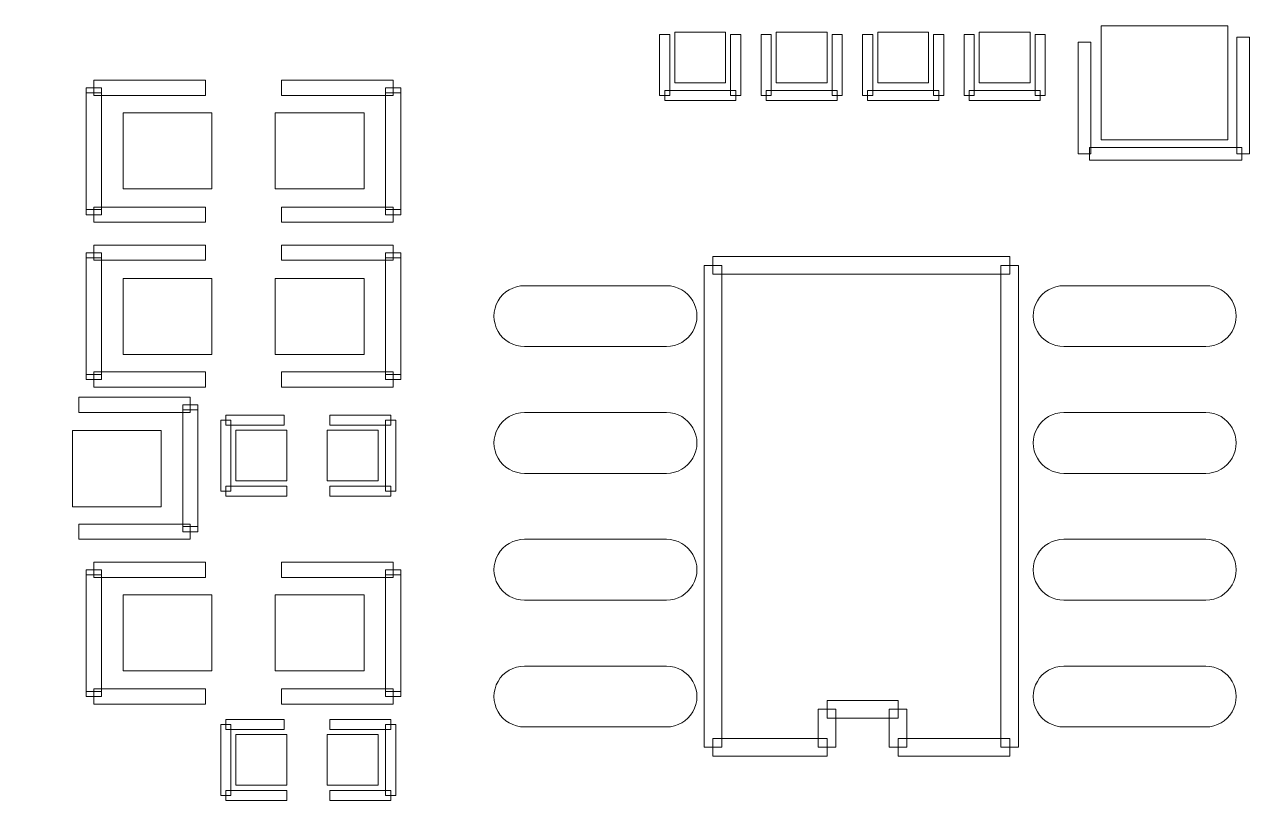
# Model space of a CAD drawing. Header units: millimetres. Extents: x -90 to 99, y -65 to 67.
# Drawn here: x 4.84 to 17.19, y -52.29 to -44.5 of the extents above; entities that cross this region are included whole.
import ezdxf

# ---------------------------------------------------------------- set-up
doc = ezdxf.new("R2010")
doc.units = ezdxf.units.MM
doc.header["$MEASUREMENT"] = 0
for name, color, linetype in [('BG_OUTLINE', 7, 'Continuous'), ('PG_SILKSCREEN_TOP', 7, 'Continuous'), ('PIN_TOP', 7, 'Continuous')]:
    doc.layers.add(name, color=color, linetype=linetype)

msp = doc.modelspace()

# ---------------------------------------------------------------- linework, layer by layer
at = {"layer": 'BG_OUTLINE', "color": 3, "lineweight": 9}
msp.add_open_spline([(-71.7269, -61.8795), (-71.7269, -61.8795), (-71.7343, 42.2681), (-71.7343, 42.2681), (-71.7343, 42.2681), (-71.7348, 43.0066), (-71.4419, 43.715), (-70.92, 44.2375), (-70.92, 44.2375), (-70.3982, 44.76), (-69.6866, 45.0538), (-68.9482, 45.0543), (-68.9482, 45.0543), (-68.9482, 45.0543), (75.2046, 45.0543), (75.2046, 45.0543), (75.2046, 45.0543), (76.8319, 45.0552), (78.1763, 43.7805), (78.2661, 42.1556), (78.2661, 42.1556), (78.2661, 42.1556), (78.2661, 31.2814), (78.2661, 31.2814), (78.2661, 31.2814), (78.2661, 31.2814), (72.2646, 31.2814), (72.2646, 31.2814), (72.2646, 31.2814), (72.2646, 31.2814), (72.2646, 26.9814), (72.2646, 26.9814), (72.2646, 26.9814), (72.2646, 26.9814), (78.2661, 26.9814), (78.2661, 26.9814), (78.2661, 26.9814), (78.2661, 26.9814), (78.2661, 18.6553), (78.2661, 18.6553), (78.2661, 18.6553), (78.2661, 18.6553), (72.2496, 18.6553), (72.2496, 18.6553), (72.2496, 18.6553), (72.2496, 18.6553), (72.2496, 14.3553), (72.2496, 14.3553), (72.2496, 14.3553), (72.2496, 14.3553), (78.2661, 14.3553), (78.2661, 14.3553), (78.2661, 14.3553), (78.2661, 14.3553), (78.2661, 9.255), (78.2661, 9.255), (78.2661, 9.255), (78.2661, 9.255), (72.2648, 9.255), (72.2648, 9.255), (72.2648, 9.255), (72.2648, 9.255), (72.2648, 4.955), (72.2648, 4.955), (72.2648, 4.955), (72.2648, 4.955), (78.2661, 4.955), (78.2661, 4.955), (78.2661, 4.955), (78.2661, 4.955), (78.2661, -3.3762), (78.2661, -3.3762), (78.2661, -3.3762), (78.2661, -3.3762), (72.2445, -3.3762), (72.2445, -3.3762), (72.2445, -3.3762), (72.2445, -3.3762), (72.2445, -7.6762), (72.2445, -7.6762), (72.2445, -7.6762), (72.2445, -7.6762), (78.2661, -7.6762), (78.2661, -7.6762), (78.2661, -7.6762), (78.2661, -7.6762), (78.2661, -12.7615), (78.2661, -12.7615), (78.2661, -12.7615), (78.2661, -12.7615), (72.2651, -12.7615), (72.2651, -12.7615), (72.2651, -12.7615), (72.2651, -12.7615), (72.2651, -17.0615), (72.2651, -17.0615), (72.2651, -17.0615), (72.2651, -17.0615), (78.2661, -17.0615), (78.2661, -17.0615), (78.2661, -17.0615), (78.2661, -17.0615), (78.2661, -25.4097), (78.2661, -25.4097), (78.2661, -25.4097), (78.2661, -25.4097), (72.2656, -25.4097), (72.2656, -25.4097), (72.2656, -25.4097), (72.2656, -25.4097), (72.2656, -29.7097), (72.2656, -29.7097), (72.2656, -29.7097), (72.2656, -29.7097), (78.2661, -29.7097), (78.2661, -29.7097), (78.2661, -29.7097), (78.2661, -29.7097), (78.2661, -34.793), (78.2661, -34.793), (78.2661, -34.793), (78.2661, -34.793), (72.2679, -34.793), (72.2679, -34.793), (72.2679, -34.793), (72.2679, -34.793), (72.2679, -39.0929), (72.2679, -39.0929), (72.2679, -39.0929), (72.2679, -39.0929), (78.2661, -39.0929), (78.2661, -39.0929), (78.2661, -39.0929), (78.2661, -39.0929), (78.2661, -47.4269), (78.2661, -47.4269), (78.2661, -47.4269), (78.2661, -47.4269), (72.2679, -47.4269), (72.2679, -47.4269), (72.2679, -47.4269), (72.2679, -47.4269), (72.2679, -51.7269), (72.2679, -51.7269), (72.2679, -51.7269), (72.2679, -51.7269), (78.2661, -51.7269), (78.2661, -51.7269), (78.2661, -51.7269), (78.2661, -51.7269), (78.2661, -51.8138), (78.2661, -51.8138), (78.2661, -51.8138), (78.2661, -51.8138), (78.2656, -61.8468), (78.2656, -61.8468), (78.2656, -61.8468), (78.2661, -62.6669), (77.9407, -63.4536), (77.3612, -64.0339), (77.3612, -64.0339), (76.7817, -64.6142), (75.9915, -64.9405), (75.1713, -64.941), (75.1713, -64.941), (75.1713, -64.941), (-68.6609, -64.9456), (-68.6609, -64.9456), (-68.6609, -64.9456), (-69.4735, -64.9461), (-70.2531, -64.6237), (-70.8281, -64.0495), (-70.8281, -64.0495), (-71.4031, -63.4752), (-71.7264, -62.6922), (-71.7269, -61.8795)], degree=3, knots=[0, 0, 0, 0, 0.0227273, 0.0227273, 0.0227273, 0.0227273, 0.0454545, 0.0454545, 0.0454545, 0.0454545, 0.0681818, 0.0681818, 0.0681818, 0.0681818, 0.0909091, 0.0909091, 0.0909091, 0.0909091, 0.1136364, 0.1136364, 0.1136364, 0.1136364, 0.1363636, 0.1363636, 0.1363636, 0.1363636, 0.1590909, 0.1590909, 0.1590909, 0.1590909, 0.1818182, 0.1818182, 0.1818182, 0.1818182, 0.2045455, 0.2045455, 0.2045455, 0.2045455, 0.2272727, 0.2272727, 0.2272727, 0.2272727, 0.25, 0.25, 0.25, 0.25, 0.2727273, 0.2727273, 0.2727273, 0.2727273, 0.2954545, 0.2954545, 0.2954545, 0.2954545, 0.3181818, 0.3181818, 0.3181818, 0.3181818, 0.3409091, 0.3409091, 0.3409091, 0.3409091, 0.3636364, 0.3636364, 0.3636364, 0.3636364, 0.3863636, 0.3863636, 0.3863636, 0.3863636, 0.4090909, 0.4090909, 0.4090909, 0.4090909, 0.4318182, 0.4318182, 0.4318182, 0.4318182, 0.4545455, 0.4545455, 0.4545455, 0.4545455, 0.4772727, 0.4772727, 0.4772727, 0.4772727, 0.5, 0.5, 0.5, 0.5, 0.5227273, 0.5227273, 0.5227273, 0.5227273, 0.5454545, 0.5454545, 0.5454545, 0.5454545, 0.5681818, 0.5681818, 0.5681818, 0.5681818, 0.5909091, 0.5909091, 0.5909091, 0.5909091, 0.6136364, 0.6136364, 0.6136364, 0.6136364, 0.6363636, 0.6363636, 0.6363636, 0.6363636, 0.6590909, 0.6590909, 0.6590909, 0.6590909, 0.6818182, 0.6818182, 0.6818182, 0.6818182, 0.7045455, 0.7045455, 0.7045455, 0.7045455, 0.7272727, 0.7272727, 0.7272727, 0.7272727, 0.75, 0.75, 0.75, 0.75, 0.7727273, 0.7727273, 0.7727273, 0.7727273, 0.7954545, 0.7954545, 0.7954545, 0.7954545, 0.8181818, 0.8181818, 0.8181818, 0.8181818, 0.8409091, 0.8409091, 0.8409091, 0.8409091, 0.8636364, 0.8636364, 0.8636364, 0.8636364, 0.8863636, 0.8863636, 0.8863636, 0.8863636, 0.9090909, 0.9090909, 0.9090909, 0.9090909, 0.9318182, 0.9318182, 0.9318182, 0.9318182, 0.9545455, 0.9545455, 0.9545455, 0.9545455, 0.9772727, 0.9772727, 0.9772727, 0.9772727, 1, 1, 1, 1], dxfattribs=at)
at = {"layer": 'PG_SILKSCREEN_TOP', "color": 6, "lineweight": 9}
for points in [[(11.2983, -45.2098), (11.2983, -45.2098), (11.1967, -45.2098), (11.1967, -45.2098), (11.1967, -45.2098), (11.1967, -45.2098), (11.1967, -44.6002), (11.1967, -44.6002), (11.1967, -44.6002), (11.1967, -44.6002), (11.2983, -44.6002), (11.2983, -44.6002), (11.2983, -44.6002), (11.2983, -44.6002), (11.2983, -45.2098), (11.2983, -45.2098)], [(12.0094, -45.2098), (12.0094, -45.2098), (11.9078, -45.2098), (11.9078, -45.2098), (11.9078, -45.2098), (11.9078, -45.2098), (11.9078, -44.6002), (11.9078, -44.6002), (11.9078, -44.6002), (11.9078, -44.6002), (12.0094, -44.6002), (12.0094, -44.6002), (12.0094, -44.6002), (12.0094, -44.6002), (12.0094, -45.2098), (12.0094, -45.2098)], [(12.3142, -45.2098), (12.3142, -45.2098), (12.2126, -45.2098), (12.2126, -45.2098), (12.2126, -45.2098), (12.2126, -45.2098), (12.2126, -44.6002), (12.2126, -44.6002), (12.2126, -44.6002), (12.2126, -44.6002), (12.3142, -44.6002), (12.3142, -44.6002), (12.3142, -44.6002), (12.3142, -44.6002), (12.3142, -45.2098), (12.3142, -45.2098)], [(13.0254, -45.2098), (13.0254, -45.2098), (12.9238, -45.2098), (12.9238, -45.2098), (12.9238, -45.2098), (12.9238, -45.2098), (12.9238, -44.6002), (12.9238, -44.6002), (12.9238, -44.6002), (12.9238, -44.6002), (13.0254, -44.6002), (13.0254, -44.6002), (13.0254, -44.6002), (13.0254, -44.6002), (13.0254, -45.2098), (13.0254, -45.2098)], [(13.3302, -45.2098), (13.3302, -45.2098), (13.2286, -45.2098), (13.2286, -45.2098), (13.2286, -45.2098), (13.2286, -45.2098), (13.2286, -44.6002), (13.2286, -44.6002), (13.2286, -44.6002), (13.2286, -44.6002), (13.3302, -44.6002), (13.3302, -44.6002), (13.3302, -44.6002), (13.3302, -44.6002), (13.3302, -45.2098), (13.3302, -45.2098)], [(14.0414, -45.2098), (14.0414, -45.2098), (13.9398, -45.2098), (13.9398, -45.2098), (13.9398, -45.2098), (13.9398, -45.2098), (13.9398, -44.6002), (13.9398, -44.6002), (13.9398, -44.6002), (13.9398, -44.6002), (14.0414, -44.6002), (14.0414, -44.6002), (14.0414, -44.6002), (14.0414, -44.6002), (14.0414, -45.2098), (14.0414, -45.2098)], [(14.3462, -45.2098), (14.3462, -45.2098), (14.2446, -45.2098), (14.2446, -45.2098), (14.2446, -45.2098), (14.2446, -45.2098), (14.2446, -44.6002), (14.2446, -44.6002), (14.2446, -44.6002), (14.2446, -44.6002), (14.3462, -44.6002), (14.3462, -44.6002), (14.3462, -44.6002), (14.3462, -44.6002), (14.3462, -45.2098), (14.3462, -45.2098)], [(15.0574, -45.2098), (15.0574, -45.2098), (14.9558, -45.2098), (14.9558, -45.2098), (14.9558, -45.2098), (14.9558, -45.2098), (14.9558, -44.6002), (14.9558, -44.6002), (14.9558, -44.6002), (14.9558, -44.6002), (15.0574, -44.6002), (15.0574, -44.6002), (15.0574, -44.6002), (15.0574, -44.6002), (15.0574, -45.2098), (15.0574, -45.2098)], [(15.3876, -44.6764), (15.3876, -44.6764), (15.5146, -44.6764), (15.5146, -44.6764), (15.5146, -44.6764), (15.5146, -44.6764), (15.5146, -45.794), (15.5146, -45.794), (15.5146, -45.794), (15.5146, -45.794), (15.3876, -45.794), (15.3876, -45.794), (15.3876, -45.794), (15.3876, -45.794), (15.3876, -44.6764), (15.3876, -44.6764)], [(17.1021, -45.794), (17.1021, -45.794), (16.9751, -45.794), (16.9751, -45.794), (16.9751, -45.794), (16.9751, -45.794), (16.9751, -44.6256), (16.9751, -44.6256), (16.9751, -44.6256), (16.9751, -44.6256), (17.1021, -44.6256), (17.1021, -44.6256), (17.1021, -44.6256), (17.1021, -44.6256), (17.1021, -45.794), (17.1021, -45.794)], [(5.5325, -45.2098), (5.5325, -45.2098), (5.5325, -45.0574), (5.5325, -45.0574), (5.5325, -45.0574), (5.5325, -45.0574), (6.6501, -45.0574), (6.6501, -45.0574), (6.6501, -45.0574), (6.6501, -45.0574), (6.6501, -45.2098), (6.6501, -45.2098), (6.6501, -45.2098), (6.6501, -45.2098), (5.5325, -45.2098), (5.5325, -45.2098)], [(8.5297, -45.0574), (8.5297, -45.0574), (8.5297, -45.2098), (8.5297, -45.2098), (8.5297, -45.2098), (8.5297, -45.2098), (7.4121, -45.2098), (7.4121, -45.2098), (7.4121, -45.2098), (7.4121, -45.2098), (7.4121, -45.0574), (7.4121, -45.0574), (7.4121, -45.0574), (7.4121, -45.0574), (8.5297, -45.0574), (8.5297, -45.0574)], [(5.6087, -45.1844), (5.6087, -45.1844), (5.4563, -45.1844), (5.4563, -45.1844), (5.4563, -45.1844), (5.4563, -45.1844), (5.4563, -45.1336), (5.4563, -45.1336), (5.4563, -45.1336), (5.4563, -45.1336), (5.6087, -45.1336), (5.6087, -45.1336), (5.6087, -45.1336), (5.6087, -45.1336), (5.6087, -45.1844), (5.6087, -45.1844)], [(5.6087, -46.3528), (5.6087, -46.3528), (5.4563, -46.3528), (5.4563, -46.3528), (5.4563, -46.3528), (5.4563, -46.3528), (5.4563, -45.1844), (5.4563, -45.1844), (5.4563, -45.1844), (5.4563, -45.1844), (5.6087, -45.1844), (5.6087, -45.1844), (5.6087, -45.1844), (5.6087, -45.1844), (5.6087, -46.3528), (5.6087, -46.3528)], [(8.6059, -45.1844), (8.6059, -45.1844), (8.4535, -45.1844), (8.4535, -45.1844), (8.4535, -45.1844), (8.4535, -45.1844), (8.4535, -45.1336), (8.4535, -45.1336), (8.4535, -45.1336), (8.4535, -45.1336), (8.6059, -45.1336), (8.6059, -45.1336), (8.6059, -45.1336), (8.6059, -45.1336), (8.6059, -45.1844), (8.6059, -45.1844)], [(8.6059, -46.3528), (8.6059, -46.3528), (8.4535, -46.3528), (8.4535, -46.3528), (8.4535, -46.3528), (8.4535, -46.3528), (8.4535, -45.1844), (8.4535, -45.1844), (8.4535, -45.1844), (8.4535, -45.1844), (8.6059, -45.1844), (8.6059, -45.1844), (8.6059, -45.1844), (8.6059, -45.1844), (8.6059, -46.3528), (8.6059, -46.3528)], [(11.2475, -45.2606), (11.2475, -45.2606), (11.2475, -45.159), (11.2475, -45.159), (11.2475, -45.159), (11.2475, -45.159), (11.9586, -45.159), (11.9586, -45.159), (11.9586, -45.159), (11.9586, -45.159), (11.9586, -45.2606), (11.9586, -45.2606), (11.9586, -45.2606), (11.9586, -45.2606), (11.2475, -45.2606), (11.2475, -45.2606)], [(12.2634, -45.2606), (12.2634, -45.2606), (12.2634, -45.159), (12.2634, -45.159), (12.2634, -45.159), (12.2634, -45.159), (12.9746, -45.159), (12.9746, -45.159), (12.9746, -45.159), (12.9746, -45.159), (12.9746, -45.2606), (12.9746, -45.2606), (12.9746, -45.2606), (12.9746, -45.2606), (12.2634, -45.2606), (12.2634, -45.2606)], [(13.2794, -45.2606), (13.2794, -45.2606), (13.2794, -45.159), (13.2794, -45.159), (13.2794, -45.159), (13.2794, -45.159), (13.9906, -45.159), (13.9906, -45.159), (13.9906, -45.159), (13.9906, -45.159), (13.9906, -45.2606), (13.9906, -45.2606), (13.9906, -45.2606), (13.9906, -45.2606), (13.2794, -45.2606), (13.2794, -45.2606)], [(14.2954, -45.2606), (14.2954, -45.2606), (14.2954, -45.159), (14.2954, -45.159), (14.2954, -45.159), (14.2954, -45.159), (15.0066, -45.159), (15.0066, -45.159), (15.0066, -45.159), (15.0066, -45.159), (15.0066, -45.2606), (15.0066, -45.2606), (15.0066, -45.2606), (15.0066, -45.2606), (14.2954, -45.2606), (14.2954, -45.2606)], [(15.5019, -45.8575), (15.5019, -45.8575), (15.5019, -45.7305), (15.5019, -45.7305), (15.5019, -45.7305), (15.5019, -45.7305), (17.0259, -45.7305), (17.0259, -45.7305), (17.0259, -45.7305), (17.0259, -45.7305), (17.0259, -45.8575), (17.0259, -45.8575), (17.0259, -45.8575), (17.0259, -45.8575), (15.5019, -45.8575), (15.5019, -45.8575)], [(5.6087, -46.4036), (5.6087, -46.4036), (5.4563, -46.4036), (5.4563, -46.4036), (5.4563, -46.4036), (5.4563, -46.4036), (5.4563, -46.3528), (5.4563, -46.3528), (5.4563, -46.3528), (5.4563, -46.3528), (5.6087, -46.3528), (5.6087, -46.3528), (5.6087, -46.3528), (5.6087, -46.3528), (5.6087, -46.4036), (5.6087, -46.4036)], [(6.6501, -46.3274), (6.6501, -46.3274), (6.6501, -46.4798), (6.6501, -46.4798), (6.6501, -46.4798), (6.6501, -46.4798), (5.5325, -46.4798), (5.5325, -46.4798), (5.5325, -46.4798), (5.5325, -46.4798), (5.5325, -46.3274), (5.5325, -46.3274), (5.5325, -46.3274), (5.5325, -46.3274), (6.6501, -46.3274), (6.6501, -46.3274)], [(7.4121, -46.4798), (7.4121, -46.4798), (7.4121, -46.3274), (7.4121, -46.3274), (7.4121, -46.3274), (7.4121, -46.3274), (8.5297, -46.3274), (8.5297, -46.3274), (8.5297, -46.3274), (8.5297, -46.3274), (8.5297, -46.4798), (8.5297, -46.4798), (8.5297, -46.4798), (8.5297, -46.4798), (7.4121, -46.4798), (7.4121, -46.4798)], [(8.6059, -46.4036), (8.6059, -46.4036), (8.4535, -46.4036), (8.4535, -46.4036), (8.4535, -46.4036), (8.4535, -46.4036), (8.4535, -46.3528), (8.4535, -46.3528), (8.4535, -46.3528), (8.4535, -46.3528), (8.6059, -46.3528), (8.6059, -46.3528), (8.6059, -46.3528), (8.6059, -46.3528), (8.6059, -46.4036), (8.6059, -46.4036)], [(5.4563, -46.7846), (5.4563, -46.7846), (5.6087, -46.7846), (5.6087, -46.7846), (5.6087, -46.7846), (5.6087, -46.7846), (5.6087, -46.8354), (5.6087, -46.8354), (5.6087, -46.8354), (5.6087, -46.8354), (5.4563, -46.8354), (5.4563, -46.8354), (5.4563, -46.8354), (5.4563, -46.8354), (5.4563, -46.7846), (5.4563, -46.7846)], [(6.6501, -46.7084), (6.6501, -46.7084), (6.6501, -46.8608), (6.6501, -46.8608), (6.6501, -46.8608), (6.6501, -46.8608), (5.5325, -46.8608), (5.5325, -46.8608), (5.5325, -46.8608), (5.5325, -46.8608), (5.5325, -46.7084), (5.5325, -46.7084), (5.5325, -46.7084), (5.5325, -46.7084), (6.6501, -46.7084), (6.6501, -46.7084)], [(7.4121, -46.8608), (7.4121, -46.8608), (7.4121, -46.7084), (7.4121, -46.7084), (7.4121, -46.7084), (7.4121, -46.7084), (8.5297, -46.7084), (8.5297, -46.7084), (8.5297, -46.7084), (8.5297, -46.7084), (8.5297, -46.8608), (8.5297, -46.8608), (8.5297, -46.8608), (8.5297, -46.8608), (7.4121, -46.8608), (7.4121, -46.8608)], [(8.4535, -46.7846), (8.4535, -46.7846), (8.6059, -46.7846), (8.6059, -46.7846), (8.6059, -46.7846), (8.6059, -46.7846), (8.6059, -46.8354), (8.6059, -46.8354), (8.6059, -46.8354), (8.6059, -46.8354), (8.4535, -46.8354), (8.4535, -46.8354), (8.4535, -46.8354), (8.4535, -46.8354), (8.4535, -46.7846), (8.4535, -46.7846)], [(5.4563, -46.8354), (5.4563, -46.8354), (5.6087, -46.8354), (5.6087, -46.8354), (5.6087, -46.8354), (5.6087, -46.8354), (5.6087, -48.0038), (5.6087, -48.0038), (5.6087, -48.0038), (5.6087, -48.0038), (5.4563, -48.0038), (5.4563, -48.0038), (5.4563, -48.0038), (5.4563, -48.0038), (5.4563, -46.8354), (5.4563, -46.8354)], [(8.4535, -46.8354), (8.4535, -46.8354), (8.6059, -46.8354), (8.6059, -46.8354), (8.6059, -46.8354), (8.6059, -46.8354), (8.6059, -48.0038), (8.6059, -48.0038), (8.6059, -48.0038), (8.6059, -48.0038), (8.4535, -48.0038), (8.4535, -48.0038), (8.4535, -48.0038), (8.4535, -48.0038), (8.4535, -46.8354), (8.4535, -46.8354)], [(11.6411, -46.9116), (11.6411, -46.9116), (11.8189, -46.9116), (11.8189, -46.9116), (11.8189, -46.9116), (11.8189, -46.9116), (11.8189, -51.7376), (11.8189, -51.7376), (11.8189, -51.7376), (11.8189, -51.7376), (11.6411, -51.7376), (11.6411, -51.7376), (11.6411, -51.7376), (11.6411, -51.7376), (11.6411, -46.9116), (11.6411, -46.9116)], [(14.7018, -46.8227), (14.7018, -46.8227), (14.7018, -47.0005), (14.7018, -47.0005), (14.7018, -47.0005), (14.7018, -47.0005), (11.73, -47.0005), (11.73, -47.0005), (11.73, -47.0005), (11.73, -47.0005), (11.73, -46.8227), (11.73, -46.8227), (11.73, -46.8227), (11.73, -46.8227), (14.7018, -46.8227), (14.7018, -46.8227)], [(14.7907, -51.7376), (14.7907, -51.7376), (14.6129, -51.7376), (14.6129, -51.7376), (14.6129, -51.7376), (14.6129, -51.7376), (14.6129, -46.9116), (14.6129, -46.9116), (14.6129, -46.9116), (14.6129, -46.9116), (14.7907, -46.9116), (14.7907, -46.9116), (14.7907, -46.9116), (14.7907, -46.9116), (14.7907, -51.7376), (14.7907, -51.7376)], [(5.4563, -48.0038), (5.4563, -48.0038), (5.6087, -48.0038), (5.6087, -48.0038), (5.6087, -48.0038), (5.6087, -48.0038), (5.6087, -48.0546), (5.6087, -48.0546), (5.6087, -48.0546), (5.6087, -48.0546), (5.4563, -48.0546), (5.4563, -48.0546), (5.4563, -48.0546), (5.4563, -48.0546), (5.4563, -48.0038), (5.4563, -48.0038)], [(5.5325, -48.1308), (5.5325, -48.1308), (5.5325, -47.9784), (5.5325, -47.9784), (5.5325, -47.9784), (5.5325, -47.9784), (6.6501, -47.9784), (6.6501, -47.9784), (6.6501, -47.9784), (6.6501, -47.9784), (6.6501, -48.1308), (6.6501, -48.1308), (6.6501, -48.1308), (6.6501, -48.1308), (5.5325, -48.1308), (5.5325, -48.1308)], [(8.5297, -47.9784), (8.5297, -47.9784), (8.5297, -48.1308), (8.5297, -48.1308), (8.5297, -48.1308), (8.5297, -48.1308), (7.4121, -48.1308), (7.4121, -48.1308), (7.4121, -48.1308), (7.4121, -48.1308), (7.4121, -47.9784), (7.4121, -47.9784), (7.4121, -47.9784), (7.4121, -47.9784), (8.5297, -47.9784), (8.5297, -47.9784)], [(8.4535, -48.0038), (8.4535, -48.0038), (8.6059, -48.0038), (8.6059, -48.0038), (8.6059, -48.0038), (8.6059, -48.0038), (8.6059, -48.0546), (8.6059, -48.0546), (8.6059, -48.0546), (8.6059, -48.0546), (8.4535, -48.0546), (8.4535, -48.0546), (8.4535, -48.0546), (8.4535, -48.0546), (8.4535, -48.0038), (8.4535, -48.0038)], [(5.3801, -48.3848), (5.3801, -48.3848), (5.3801, -48.2324), (5.3801, -48.2324), (5.3801, -48.2324), (5.3801, -48.2324), (6.4977, -48.2324), (6.4977, -48.2324), (6.4977, -48.2324), (6.4977, -48.2324), (6.4977, -48.3848), (6.4977, -48.3848), (6.4977, -48.3848), (6.4977, -48.3848), (5.3801, -48.3848), (5.3801, -48.3848)], [(6.4215, -48.3086), (6.4215, -48.3086), (6.5739, -48.3086), (6.5739, -48.3086), (6.5739, -48.3086), (6.5739, -48.3086), (6.5739, -48.3594), (6.5739, -48.3594), (6.5739, -48.3594), (6.5739, -48.3594), (6.4215, -48.3594), (6.4215, -48.3594), (6.4215, -48.3594), (6.4215, -48.3594), (6.4215, -48.3086), (6.4215, -48.3086)], [(6.4215, -48.3594), (6.4215, -48.3594), (6.5739, -48.3594), (6.5739, -48.3594), (6.5739, -48.3594), (6.5739, -48.3594), (6.5739, -49.5278), (6.5739, -49.5278), (6.5739, -49.5278), (6.5739, -49.5278), (6.4215, -49.5278), (6.4215, -49.5278), (6.4215, -49.5278), (6.4215, -49.5278), (6.4215, -48.3594), (6.4215, -48.3594)], [(6.8533, -48.5118), (6.8533, -48.5118), (6.8533, -48.4102), (6.8533, -48.4102), (6.8533, -48.4102), (6.8533, -48.4102), (7.4375, -48.4102), (7.4375, -48.4102), (7.4375, -48.4102), (7.4375, -48.4102), (7.4375, -48.5118), (7.4375, -48.5118), (7.4375, -48.5118), (7.4375, -48.5118), (6.8533, -48.5118), (6.8533, -48.5118)], [(8.5043, -48.4102), (8.5043, -48.4102), (8.5043, -48.5118), (8.5043, -48.5118), (8.5043, -48.5118), (8.5043, -48.5118), (7.8947, -48.5118), (7.8947, -48.5118), (7.8947, -48.5118), (7.8947, -48.5118), (7.8947, -48.4102), (7.8947, -48.4102), (7.8947, -48.4102), (7.8947, -48.4102), (8.5043, -48.4102), (8.5043, -48.4102)], [(6.9041, -49.1722), (6.9041, -49.1722), (6.8025, -49.1722), (6.8025, -49.1722), (6.8025, -49.1722), (6.8025, -49.1722), (6.8025, -48.461), (6.8025, -48.461), (6.8025, -48.461), (6.8025, -48.461), (6.9041, -48.461), (6.9041, -48.461), (6.9041, -48.461), (6.9041, -48.461), (6.9041, -49.1722), (6.9041, -49.1722)], [(8.5551, -49.1722), (8.5551, -49.1722), (8.4535, -49.1722), (8.4535, -49.1722), (8.4535, -49.1722), (8.4535, -49.1722), (8.4535, -48.461), (8.4535, -48.461), (8.4535, -48.461), (8.4535, -48.461), (8.5551, -48.461), (8.5551, -48.461), (8.5551, -48.461), (8.5551, -48.461), (8.5551, -49.1722), (8.5551, -49.1722)], [(7.4629, -49.1214), (7.4629, -49.1214), (7.4629, -49.223), (7.4629, -49.223), (7.4629, -49.223), (7.4629, -49.223), (6.8533, -49.223), (6.8533, -49.223), (6.8533, -49.223), (6.8533, -49.223), (6.8533, -49.1214), (6.8533, -49.1214), (6.8533, -49.1214), (6.8533, -49.1214), (7.4629, -49.1214), (7.4629, -49.1214)], [(8.5043, -49.1214), (8.5043, -49.1214), (8.5043, -49.223), (8.5043, -49.223), (8.5043, -49.223), (8.5043, -49.223), (7.8947, -49.223), (7.8947, -49.223), (7.8947, -49.223), (7.8947, -49.223), (7.8947, -49.1214), (7.8947, -49.1214), (7.8947, -49.1214), (7.8947, -49.1214), (8.5043, -49.1214), (8.5043, -49.1214)], [(6.4977, -49.5024), (6.4977, -49.5024), (6.4977, -49.6548), (6.4977, -49.6548), (6.4977, -49.6548), (6.4977, -49.6548), (5.3801, -49.6548), (5.3801, -49.6548), (5.3801, -49.6548), (5.3801, -49.6548), (5.3801, -49.5024), (5.3801, -49.5024), (5.3801, -49.5024), (5.3801, -49.5024), (6.4977, -49.5024), (6.4977, -49.5024)], [(6.4215, -49.5278), (6.4215, -49.5278), (6.5739, -49.5278), (6.5739, -49.5278), (6.5739, -49.5278), (6.5739, -49.5278), (6.5739, -49.5786), (6.5739, -49.5786), (6.5739, -49.5786), (6.5739, -49.5786), (6.4215, -49.5786), (6.4215, -49.5786), (6.4215, -49.5786), (6.4215, -49.5786), (6.4215, -49.5278), (6.4215, -49.5278)], [(5.5325, -50.0358), (5.5325, -50.0358), (5.5325, -49.8834), (5.5325, -49.8834), (5.5325, -49.8834), (5.5325, -49.8834), (6.6501, -49.8834), (6.6501, -49.8834), (6.6501, -49.8834), (6.6501, -49.8834), (6.6501, -50.0358), (6.6501, -50.0358), (6.6501, -50.0358), (6.6501, -50.0358), (5.5325, -50.0358), (5.5325, -50.0358)], [(8.5297, -49.8834), (8.5297, -49.8834), (8.5297, -50.0358), (8.5297, -50.0358), (8.5297, -50.0358), (8.5297, -50.0358), (7.4121, -50.0358), (7.4121, -50.0358), (7.4121, -50.0358), (7.4121, -50.0358), (7.4121, -49.8834), (7.4121, -49.8834), (7.4121, -49.8834), (7.4121, -49.8834), (8.5297, -49.8834), (8.5297, -49.8834)], [(5.6087, -50.0104), (5.6087, -50.0104), (5.4563, -50.0104), (5.4563, -50.0104), (5.4563, -50.0104), (5.4563, -50.0104), (5.4563, -49.9596), (5.4563, -49.9596), (5.4563, -49.9596), (5.4563, -49.9596), (5.6087, -49.9596), (5.6087, -49.9596), (5.6087, -49.9596), (5.6087, -49.9596), (5.6087, -50.0104), (5.6087, -50.0104)], [(5.6087, -51.1788), (5.6087, -51.1788), (5.4563, -51.1788), (5.4563, -51.1788), (5.4563, -51.1788), (5.4563, -51.1788), (5.4563, -50.0104), (5.4563, -50.0104), (5.4563, -50.0104), (5.4563, -50.0104), (5.6087, -50.0104), (5.6087, -50.0104), (5.6087, -50.0104), (5.6087, -50.0104), (5.6087, -51.1788), (5.6087, -51.1788)], [(8.6059, -50.0104), (8.6059, -50.0104), (8.4535, -50.0104), (8.4535, -50.0104), (8.4535, -50.0104), (8.4535, -50.0104), (8.4535, -49.9596), (8.4535, -49.9596), (8.4535, -49.9596), (8.4535, -49.9596), (8.6059, -49.9596), (8.6059, -49.9596), (8.6059, -49.9596), (8.6059, -49.9596), (8.6059, -50.0104), (8.6059, -50.0104)], [(8.6059, -51.1788), (8.6059, -51.1788), (8.4535, -51.1788), (8.4535, -51.1788), (8.4535, -51.1788), (8.4535, -51.1788), (8.4535, -50.0104), (8.4535, -50.0104), (8.4535, -50.0104), (8.4535, -50.0104), (8.6059, -50.0104), (8.6059, -50.0104), (8.6059, -50.0104), (8.6059, -50.0104), (8.6059, -51.1788), (8.6059, -51.1788)], [(5.6087, -51.2296), (5.6087, -51.2296), (5.4563, -51.2296), (5.4563, -51.2296), (5.4563, -51.2296), (5.4563, -51.2296), (5.4563, -51.1788), (5.4563, -51.1788), (5.4563, -51.1788), (5.4563, -51.1788), (5.6087, -51.1788), (5.6087, -51.1788), (5.6087, -51.1788), (5.6087, -51.1788), (5.6087, -51.2296), (5.6087, -51.2296)], [(6.6501, -51.1534), (6.6501, -51.1534), (6.6501, -51.3058), (6.6501, -51.3058), (6.6501, -51.3058), (6.6501, -51.3058), (5.5325, -51.3058), (5.5325, -51.3058), (5.5325, -51.3058), (5.5325, -51.3058), (5.5325, -51.1534), (5.5325, -51.1534), (5.5325, -51.1534), (5.5325, -51.1534), (6.6501, -51.1534), (6.6501, -51.1534)], [(7.4121, -51.3058), (7.4121, -51.3058), (7.4121, -51.1534), (7.4121, -51.1534), (7.4121, -51.1534), (7.4121, -51.1534), (8.5297, -51.1534), (8.5297, -51.1534), (8.5297, -51.1534), (8.5297, -51.1534), (8.5297, -51.3058), (8.5297, -51.3058), (8.5297, -51.3058), (8.5297, -51.3058), (7.4121, -51.3058), (7.4121, -51.3058)], [(8.6059, -51.2296), (8.6059, -51.2296), (8.4535, -51.2296), (8.4535, -51.2296), (8.4535, -51.2296), (8.4535, -51.2296), (8.4535, -51.1788), (8.4535, -51.1788), (8.4535, -51.1788), (8.4535, -51.1788), (8.6059, -51.1788), (8.6059, -51.1788), (8.6059, -51.1788), (8.6059, -51.1788), (8.6059, -51.2296), (8.6059, -51.2296)], [(12.9619, -51.7376), (12.9619, -51.7376), (12.7841, -51.7376), (12.7841, -51.7376), (12.7841, -51.7376), (12.7841, -51.7376), (12.7841, -51.3566), (12.7841, -51.3566), (12.7841, -51.3566), (12.7841, -51.3566), (12.9619, -51.3566), (12.9619, -51.3566), (12.9619, -51.3566), (12.9619, -51.3566), (12.9619, -51.7376), (12.9619, -51.7376)], [(12.873, -51.4455), (12.873, -51.4455), (12.873, -51.2677), (12.873, -51.2677), (12.873, -51.2677), (12.873, -51.2677), (13.5842, -51.2677), (13.5842, -51.2677), (13.5842, -51.2677), (13.5842, -51.2677), (13.5842, -51.4455), (13.5842, -51.4455), (13.5842, -51.4455), (13.5842, -51.4455), (12.873, -51.4455), (12.873, -51.4455)], [(13.4953, -51.3566), (13.4953, -51.3566), (13.6731, -51.3566), (13.6731, -51.3566), (13.6731, -51.3566), (13.6731, -51.3566), (13.6731, -51.7376), (13.6731, -51.7376), (13.6731, -51.7376), (13.6731, -51.7376), (13.4953, -51.7376), (13.4953, -51.7376), (13.4953, -51.7376), (13.4953, -51.7376), (13.4953, -51.3566), (13.4953, -51.3566)], [(6.8533, -51.5598), (6.8533, -51.5598), (6.8533, -51.4582), (6.8533, -51.4582), (6.8533, -51.4582), (6.8533, -51.4582), (7.4375, -51.4582), (7.4375, -51.4582), (7.4375, -51.4582), (7.4375, -51.4582), (7.4375, -51.5598), (7.4375, -51.5598), (7.4375, -51.5598), (7.4375, -51.5598), (6.8533, -51.5598), (6.8533, -51.5598)], [(8.5043, -51.4582), (8.5043, -51.4582), (8.5043, -51.5598), (8.5043, -51.5598), (8.5043, -51.5598), (8.5043, -51.5598), (7.8947, -51.5598), (7.8947, -51.5598), (7.8947, -51.5598), (7.8947, -51.5598), (7.8947, -51.4582), (7.8947, -51.4582), (7.8947, -51.4582), (7.8947, -51.4582), (8.5043, -51.4582), (8.5043, -51.4582)], [(6.9041, -52.2202), (6.9041, -52.2202), (6.8025, -52.2202), (6.8025, -52.2202), (6.8025, -52.2202), (6.8025, -52.2202), (6.8025, -51.509), (6.8025, -51.509), (6.8025, -51.509), (6.8025, -51.509), (6.9041, -51.509), (6.9041, -51.509), (6.9041, -51.509), (6.9041, -51.509), (6.9041, -52.2202), (6.9041, -52.2202)], [(8.5551, -52.2202), (8.5551, -52.2202), (8.4535, -52.2202), (8.4535, -52.2202), (8.4535, -52.2202), (8.4535, -52.2202), (8.4535, -51.509), (8.4535, -51.509), (8.4535, -51.509), (8.4535, -51.509), (8.5551, -51.509), (8.5551, -51.509), (8.5551, -51.509), (8.5551, -51.509), (8.5551, -52.2202), (8.5551, -52.2202)], [(11.73, -51.8265), (11.73, -51.8265), (11.73, -51.6487), (11.73, -51.6487), (11.73, -51.6487), (11.73, -51.6487), (12.873, -51.6487), (12.873, -51.6487), (12.873, -51.6487), (12.873, -51.6487), (12.873, -51.8265), (12.873, -51.8265), (12.873, -51.8265), (12.873, -51.8265), (11.73, -51.8265), (11.73, -51.8265)], [(13.5842, -51.8265), (13.5842, -51.8265), (13.5842, -51.6487), (13.5842, -51.6487), (13.5842, -51.6487), (13.5842, -51.6487), (14.7018, -51.6487), (14.7018, -51.6487), (14.7018, -51.6487), (14.7018, -51.6487), (14.7018, -51.8265), (14.7018, -51.8265), (14.7018, -51.8265), (14.7018, -51.8265), (13.5842, -51.8265), (13.5842, -51.8265)], [(7.4629, -52.1694), (7.4629, -52.1694), (7.4629, -52.271), (7.4629, -52.271), (7.4629, -52.271), (7.4629, -52.271), (6.8533, -52.271), (6.8533, -52.271), (6.8533, -52.271), (6.8533, -52.271), (6.8533, -52.1694), (6.8533, -52.1694), (6.8533, -52.1694), (6.8533, -52.1694), (7.4629, -52.1694), (7.4629, -52.1694)], [(8.5043, -52.1694), (8.5043, -52.1694), (8.5043, -52.271), (8.5043, -52.271), (8.5043, -52.271), (8.5043, -52.271), (7.8947, -52.271), (7.8947, -52.271), (7.8947, -52.271), (7.8947, -52.271), (7.8947, -52.1694), (7.8947, -52.1694), (7.8947, -52.1694), (7.8947, -52.1694), (8.5043, -52.1694), (8.5043, -52.1694)]]:
    msp.add_open_spline(points, degree=3, knots=[0, 0, 0, 0, 0.25, 0.25, 0.25, 0.25, 0.5, 0.5, 0.5, 0.5, 0.75, 0.75, 0.75, 0.75, 1, 1, 1, 1], dxfattribs=at)
at = {"layer": 'PIN_TOP', "lineweight": 9}
for points, knots in [([(11.857, -45.0828), (11.857, -45.0828), (11.3491, -45.0828), (11.3491, -45.0828), (11.3491, -45.0828), (11.3491, -45.0828), (11.3491, -44.5748), (11.3491, -44.5748), (11.3491, -44.5748), (11.3491, -44.5748), (11.857, -44.5748), (11.857, -44.5748), (11.857, -44.5748), (11.857, -44.5748), (11.857, -45.0828), (11.857, -45.0828)], [0, 0, 0, 0, 0.25, 0.25, 0.25, 0.25, 0.5, 0.5, 0.5, 0.5, 0.75, 0.75, 0.75, 0.75, 1, 1, 1, 1]), ([(12.873, -45.0828), (12.873, -45.0828), (12.365, -45.0828), (12.365, -45.0828), (12.365, -45.0828), (12.365, -45.0828), (12.365, -44.5748), (12.365, -44.5748), (12.365, -44.5748), (12.365, -44.5748), (12.873, -44.5748), (12.873, -44.5748), (12.873, -44.5748), (12.873, -44.5748), (12.873, -45.0828), (12.873, -45.0828)], [0, 0, 0, 0, 0.25, 0.25, 0.25, 0.25, 0.5, 0.5, 0.5, 0.5, 0.75, 0.75, 0.75, 0.75, 1, 1, 1, 1]), ([(13.889, -45.0828), (13.889, -45.0828), (13.381, -45.0828), (13.381, -45.0828), (13.381, -45.0828), (13.381, -45.0828), (13.381, -44.5748), (13.381, -44.5748), (13.381, -44.5748), (13.381, -44.5748), (13.889, -44.5748), (13.889, -44.5748), (13.889, -44.5748), (13.889, -44.5748), (13.889, -45.0828), (13.889, -45.0828)], [0, 0, 0, 0, 0.25, 0.25, 0.25, 0.25, 0.5, 0.5, 0.5, 0.5, 0.75, 0.75, 0.75, 0.75, 1, 1, 1, 1]), ([(14.905, -45.0828), (14.905, -45.0828), (14.397, -45.0828), (14.397, -45.0828), (14.397, -45.0828), (14.397, -45.0828), (14.397, -44.5748), (14.397, -44.5748), (14.397, -44.5748), (14.397, -44.5748), (14.905, -44.5748), (14.905, -44.5748), (14.905, -44.5748), (14.905, -44.5748), (14.905, -45.0828), (14.905, -45.0828)], [0, 0, 0, 0, 0.25, 0.25, 0.25, 0.25, 0.5, 0.5, 0.5, 0.5, 0.75, 0.75, 0.75, 0.75, 1, 1, 1, 1]), ([(16.8862, -45.6543), (16.8862, -45.6543), (15.6162, -45.6543), (15.6162, -45.6543), (15.6162, -45.6543), (15.6162, -45.6543), (15.6162, -44.5113), (15.6162, -44.5113), (15.6162, -44.5113), (15.6162, -44.5113), (16.8862, -44.5113), (16.8862, -44.5113), (16.8862, -44.5113), (16.8862, -44.5113), (16.8862, -45.6543), (16.8862, -45.6543)], [0, 0, 0, 0, 0.25, 0.25, 0.25, 0.25, 0.5, 0.5, 0.5, 0.5, 0.75, 0.75, 0.75, 0.75, 1, 1, 1, 1]), ([(5.8246, -46.146), (5.8246, -46.146), (5.8246, -45.384), (5.8246, -45.384), (5.8246, -45.384), (5.8246, -45.384), (6.7136, -45.384), (6.7136, -45.384), (6.7136, -45.384), (6.7136, -45.384), (6.7136, -46.146), (6.7136, -46.146), (6.7136, -46.146), (6.7136, -46.146), (5.8246, -46.146), (5.8246, -46.146)], [0, 0, 0, 0, 0.25, 0.25, 0.25, 0.25, 0.5, 0.5, 0.5, 0.5, 0.75, 0.75, 0.75, 0.75, 1, 1, 1, 1]), ([(7.3486, -46.146), (7.3486, -46.146), (7.3486, -45.384), (7.3486, -45.384), (7.3486, -45.384), (7.3486, -45.384), (8.2376, -45.384), (8.2376, -45.384), (8.2376, -45.384), (8.2376, -45.384), (8.2376, -46.146), (8.2376, -46.146), (8.2376, -46.146), (8.2376, -46.146), (7.3486, -46.146), (7.3486, -46.146)], [0, 0, 0, 0, 0.25, 0.25, 0.25, 0.25, 0.5, 0.5, 0.5, 0.5, 0.75, 0.75, 0.75, 0.75, 1, 1, 1, 1]), ([(6.7136, -47.0421), (6.7136, -47.0421), (6.7136, -47.8041), (6.7136, -47.8041), (6.7136, -47.8041), (6.7136, -47.8041), (5.8246, -47.8041), (5.8246, -47.8041), (5.8246, -47.8041), (5.8246, -47.8041), (5.8246, -47.0421), (5.8246, -47.0421), (5.8246, -47.0421), (5.8246, -47.0421), (6.7136, -47.0421), (6.7136, -47.0421)], [0, 0, 0, 0, 0.25, 0.25, 0.25, 0.25, 0.5, 0.5, 0.5, 0.5, 0.75, 0.75, 0.75, 0.75, 1, 1, 1, 1]), ([(8.2376, -47.0421), (8.2376, -47.0421), (8.2376, -47.8041), (8.2376, -47.8041), (8.2376, -47.8041), (8.2376, -47.8041), (7.3486, -47.8041), (7.3486, -47.8041), (7.3486, -47.8041), (7.3486, -47.8041), (7.3486, -47.0421), (7.3486, -47.0421), (7.3486, -47.0421), (7.3486, -47.0421), (8.2376, -47.0421), (8.2376, -47.0421)], [0, 0, 0, 0, 0.25, 0.25, 0.25, 0.25, 0.5, 0.5, 0.5, 0.5, 0.75, 0.75, 0.75, 0.75, 1, 1, 1, 1]), ([(9.8429, -47.1148), (9.8429, -47.1148), (11.2653, -47.1148), (11.2653, -47.1148), (11.2653, -47.1148), (11.3742, -47.1148), (11.4747, -47.1729), (11.5292, -47.2672), (11.5292, -47.2672), (11.5836, -47.3615), (11.5836, -47.4777), (11.5292, -47.572), (11.5292, -47.572), (11.4747, -47.6663), (11.3742, -47.7244), (11.2653, -47.7244), (11.2653, -47.7244), (11.2653, -47.7244), (9.8429, -47.7244), (9.8429, -47.7244), (9.8429, -47.7244), (9.734, -47.7244), (9.6334, -47.6663), (9.5789, -47.572), (9.5789, -47.572), (9.5245, -47.4777), (9.5245, -47.3615), (9.5789, -47.2672), (9.5789, -47.2672), (9.6334, -47.1729), (9.734, -47.1148), (9.8429, -47.1148)], [0, 0, 0, 0, 0.125, 0.125, 0.125, 0.125, 0.25, 0.25, 0.25, 0.25, 0.375, 0.375, 0.375, 0.375, 0.5, 0.5, 0.5, 0.5, 0.625, 0.625, 0.625, 0.625, 0.75, 0.75, 0.75, 0.75, 0.875, 0.875, 0.875, 0.875, 1, 1, 1, 1]), ([(15.2428, -47.1148), (15.2428, -47.1148), (16.6652, -47.1148), (16.6652, -47.1148), (16.6652, -47.1148), (16.7741, -47.1148), (16.8747, -47.1729), (16.9292, -47.2672), (16.9292, -47.2672), (16.9836, -47.3615), (16.9836, -47.4777), (16.9292, -47.572), (16.9292, -47.572), (16.8747, -47.6663), (16.7741, -47.7244), (16.6652, -47.7244), (16.6652, -47.7244), (16.6652, -47.7244), (15.2428, -47.7244), (15.2428, -47.7244), (15.2428, -47.7244), (15.1339, -47.7244), (15.0333, -47.6663), (14.9789, -47.572), (14.9789, -47.572), (14.9244, -47.4777), (14.9244, -47.3615), (14.9789, -47.2672), (14.9789, -47.2672), (15.0333, -47.1729), (15.1339, -47.1148), (15.2428, -47.1148)], [0, 0, 0, 0, 0.125, 0.125, 0.125, 0.125, 0.25, 0.25, 0.25, 0.25, 0.375, 0.375, 0.375, 0.375, 0.5, 0.5, 0.5, 0.5, 0.625, 0.625, 0.625, 0.625, 0.75, 0.75, 0.75, 0.75, 0.875, 0.875, 0.875, 0.875, 1, 1, 1, 1]), ([(9.8429, -48.3848), (9.8429, -48.3848), (11.2653, -48.3848), (11.2653, -48.3848), (11.2653, -48.3848), (11.3742, -48.3848), (11.4747, -48.4429), (11.5292, -48.5372), (11.5292, -48.5372), (11.5836, -48.6315), (11.5836, -48.7477), (11.5292, -48.842), (11.5292, -48.842), (11.4747, -48.9363), (11.3742, -48.9944), (11.2653, -48.9944), (11.2653, -48.9944), (11.2653, -48.9944), (9.8429, -48.9944), (9.8429, -48.9944), (9.8429, -48.9944), (9.734, -48.9944), (9.6334, -48.9363), (9.5789, -48.842), (9.5789, -48.842), (9.5245, -48.7477), (9.5245, -48.6315), (9.5789, -48.5372), (9.5789, -48.5372), (9.6334, -48.4429), (9.734, -48.3848), (9.8429, -48.3848)], [0, 0, 0, 0, 0.125, 0.125, 0.125, 0.125, 0.25, 0.25, 0.25, 0.25, 0.375, 0.375, 0.375, 0.375, 0.5, 0.5, 0.5, 0.5, 0.625, 0.625, 0.625, 0.625, 0.75, 0.75, 0.75, 0.75, 0.875, 0.875, 0.875, 0.875, 1, 1, 1, 1]), ([(15.2428, -48.3848), (15.2428, -48.3848), (16.6652, -48.3848), (16.6652, -48.3848), (16.6652, -48.3848), (16.7741, -48.3848), (16.8747, -48.4429), (16.9292, -48.5372), (16.9292, -48.5372), (16.9836, -48.6315), (16.9836, -48.7477), (16.9292, -48.842), (16.9292, -48.842), (16.8747, -48.9363), (16.7741, -48.9944), (16.6652, -48.9944), (16.6652, -48.9944), (16.6652, -48.9944), (15.2428, -48.9944), (15.2428, -48.9944), (15.2428, -48.9944), (15.1339, -48.9944), (15.0333, -48.9363), (14.9789, -48.842), (14.9789, -48.842), (14.9244, -48.7477), (14.9244, -48.6315), (14.9789, -48.5372), (14.9789, -48.5372), (15.0333, -48.4429), (15.1339, -48.3848), (15.2428, -48.3848)], [0, 0, 0, 0, 0.125, 0.125, 0.125, 0.125, 0.25, 0.25, 0.25, 0.25, 0.375, 0.375, 0.375, 0.375, 0.5, 0.5, 0.5, 0.5, 0.625, 0.625, 0.625, 0.625, 0.75, 0.75, 0.75, 0.75, 0.875, 0.875, 0.875, 0.875, 1, 1, 1, 1]), ([(6.2056, -48.5661), (6.2056, -48.5661), (6.2056, -49.3281), (6.2056, -49.3281), (6.2056, -49.3281), (6.2056, -49.3281), (5.3166, -49.3281), (5.3166, -49.3281), (5.3166, -49.3281), (5.3166, -49.3281), (5.3166, -48.5661), (5.3166, -48.5661), (5.3166, -48.5661), (5.3166, -48.5661), (6.2056, -48.5661), (6.2056, -48.5661)], [0, 0, 0, 0, 0.25, 0.25, 0.25, 0.25, 0.5, 0.5, 0.5, 0.5, 0.75, 0.75, 0.75, 0.75, 1, 1, 1, 1]), ([(7.4629, -48.5626), (7.4629, -48.5626), (7.4629, -49.0706), (7.4629, -49.0706), (7.4629, -49.0706), (7.4629, -49.0706), (6.9549, -49.0706), (6.9549, -49.0706), (6.9549, -49.0706), (6.9549, -49.0706), (6.9549, -48.5626), (6.9549, -48.5626), (6.9549, -48.5626), (6.9549, -48.5626), (7.4629, -48.5626), (7.4629, -48.5626)], [0, 0, 0, 0, 0.25, 0.25, 0.25, 0.25, 0.5, 0.5, 0.5, 0.5, 0.75, 0.75, 0.75, 0.75, 1, 1, 1, 1]), ([(8.3773, -48.5626), (8.3773, -48.5626), (8.3773, -49.0706), (8.3773, -49.0706), (8.3773, -49.0706), (8.3773, -49.0706), (7.8693, -49.0706), (7.8693, -49.0706), (7.8693, -49.0706), (7.8693, -49.0706), (7.8693, -48.5626), (7.8693, -48.5626), (7.8693, -48.5626), (7.8693, -48.5626), (8.3773, -48.5626), (8.3773, -48.5626)], [0, 0, 0, 0, 0.25, 0.25, 0.25, 0.25, 0.5, 0.5, 0.5, 0.5, 0.75, 0.75, 0.75, 0.75, 1, 1, 1, 1]), ([(9.8429, -49.6548), (9.8429, -49.6548), (11.2653, -49.6548), (11.2653, -49.6548), (11.2653, -49.6548), (11.3742, -49.6548), (11.4747, -49.7129), (11.5292, -49.8072), (11.5292, -49.8072), (11.5836, -49.9015), (11.5836, -50.0177), (11.5292, -50.112), (11.5292, -50.112), (11.4747, -50.2063), (11.3742, -50.2644), (11.2653, -50.2644), (11.2653, -50.2644), (11.2653, -50.2644), (9.8429, -50.2644), (9.8429, -50.2644), (9.8429, -50.2644), (9.734, -50.2644), (9.6334, -50.2063), (9.5789, -50.112), (9.5789, -50.112), (9.5245, -50.0177), (9.5245, -49.9015), (9.5789, -49.8072), (9.5789, -49.8072), (9.6334, -49.7129), (9.734, -49.6548), (9.8429, -49.6548)], [0, 0, 0, 0, 0.125, 0.125, 0.125, 0.125, 0.25, 0.25, 0.25, 0.25, 0.375, 0.375, 0.375, 0.375, 0.5, 0.5, 0.5, 0.5, 0.625, 0.625, 0.625, 0.625, 0.75, 0.75, 0.75, 0.75, 0.875, 0.875, 0.875, 0.875, 1, 1, 1, 1]), ([(15.2428, -49.6548), (15.2428, -49.6548), (16.6652, -49.6548), (16.6652, -49.6548), (16.6652, -49.6548), (16.7741, -49.6548), (16.8747, -49.7129), (16.9292, -49.8072), (16.9292, -49.8072), (16.9836, -49.9015), (16.9836, -50.0177), (16.9292, -50.112), (16.9292, -50.112), (16.8747, -50.2063), (16.7741, -50.2644), (16.6652, -50.2644), (16.6652, -50.2644), (16.6652, -50.2644), (15.2428, -50.2644), (15.2428, -50.2644), (15.2428, -50.2644), (15.1339, -50.2644), (15.0333, -50.2063), (14.9789, -50.112), (14.9789, -50.112), (14.9244, -50.0177), (14.9244, -49.9015), (14.9789, -49.8072), (14.9789, -49.8072), (15.0333, -49.7129), (15.1339, -49.6548), (15.2428, -49.6548)], [0, 0, 0, 0, 0.125, 0.125, 0.125, 0.125, 0.25, 0.25, 0.25, 0.25, 0.375, 0.375, 0.375, 0.375, 0.5, 0.5, 0.5, 0.5, 0.625, 0.625, 0.625, 0.625, 0.75, 0.75, 0.75, 0.75, 0.875, 0.875, 0.875, 0.875, 1, 1, 1, 1]), ([(5.8246, -50.972), (5.8246, -50.972), (5.8246, -50.21), (5.8246, -50.21), (5.8246, -50.21), (5.8246, -50.21), (6.7136, -50.21), (6.7136, -50.21), (6.7136, -50.21), (6.7136, -50.21), (6.7136, -50.972), (6.7136, -50.972), (6.7136, -50.972), (6.7136, -50.972), (5.8246, -50.972), (5.8246, -50.972)], [0, 0, 0, 0, 0.25, 0.25, 0.25, 0.25, 0.5, 0.5, 0.5, 0.5, 0.75, 0.75, 0.75, 0.75, 1, 1, 1, 1]), ([(7.3486, -50.972), (7.3486, -50.972), (7.3486, -50.21), (7.3486, -50.21), (7.3486, -50.21), (7.3486, -50.21), (8.2376, -50.21), (8.2376, -50.21), (8.2376, -50.21), (8.2376, -50.21), (8.2376, -50.972), (8.2376, -50.972), (8.2376, -50.972), (8.2376, -50.972), (7.3486, -50.972), (7.3486, -50.972)], [0, 0, 0, 0, 0.25, 0.25, 0.25, 0.25, 0.5, 0.5, 0.5, 0.5, 0.75, 0.75, 0.75, 0.75, 1, 1, 1, 1]), ([(9.8429, -50.9248), (9.8429, -50.9248), (11.2653, -50.9248), (11.2653, -50.9248), (11.2653, -50.9248), (11.3742, -50.9248), (11.4747, -50.9829), (11.5292, -51.0772), (11.5292, -51.0772), (11.5836, -51.1715), (11.5836, -51.2877), (11.5292, -51.382), (11.5292, -51.382), (11.4747, -51.4763), (11.3742, -51.5344), (11.2653, -51.5344), (11.2653, -51.5344), (11.2653, -51.5344), (9.8429, -51.5344), (9.8429, -51.5344), (9.8429, -51.5344), (9.734, -51.5344), (9.6334, -51.4763), (9.5789, -51.382), (9.5789, -51.382), (9.5245, -51.2877), (9.5245, -51.1715), (9.5789, -51.0772), (9.5789, -51.0772), (9.6334, -50.9829), (9.734, -50.9248), (9.8429, -50.9248)], [0, 0, 0, 0, 0.125, 0.125, 0.125, 0.125, 0.25, 0.25, 0.25, 0.25, 0.375, 0.375, 0.375, 0.375, 0.5, 0.5, 0.5, 0.5, 0.625, 0.625, 0.625, 0.625, 0.75, 0.75, 0.75, 0.75, 0.875, 0.875, 0.875, 0.875, 1, 1, 1, 1]), ([(15.2428, -50.9248), (15.2428, -50.9248), (16.6652, -50.9248), (16.6652, -50.9248), (16.6652, -50.9248), (16.7741, -50.9248), (16.8747, -50.9829), (16.9292, -51.0772), (16.9292, -51.0772), (16.9836, -51.1715), (16.9836, -51.2877), (16.9292, -51.382), (16.9292, -51.382), (16.8747, -51.4763), (16.7741, -51.5344), (16.6652, -51.5344), (16.6652, -51.5344), (16.6652, -51.5344), (15.2428, -51.5344), (15.2428, -51.5344), (15.2428, -51.5344), (15.1339, -51.5344), (15.0333, -51.4763), (14.9789, -51.382), (14.9789, -51.382), (14.9244, -51.2877), (14.9244, -51.1715), (14.9789, -51.0772), (14.9789, -51.0772), (15.0333, -50.9829), (15.1339, -50.9248), (15.2428, -50.9248)], [0, 0, 0, 0, 0.125, 0.125, 0.125, 0.125, 0.25, 0.25, 0.25, 0.25, 0.375, 0.375, 0.375, 0.375, 0.5, 0.5, 0.5, 0.5, 0.625, 0.625, 0.625, 0.625, 0.75, 0.75, 0.75, 0.75, 0.875, 0.875, 0.875, 0.875, 1, 1, 1, 1]), ([(7.4629, -51.6106), (7.4629, -51.6106), (7.4629, -52.1186), (7.4629, -52.1186), (7.4629, -52.1186), (7.4629, -52.1186), (6.9549, -52.1186), (6.9549, -52.1186), (6.9549, -52.1186), (6.9549, -52.1186), (6.9549, -51.6106), (6.9549, -51.6106), (6.9549, -51.6106), (6.9549, -51.6106), (7.4629, -51.6106), (7.4629, -51.6106)], [0, 0, 0, 0, 0.25, 0.25, 0.25, 0.25, 0.5, 0.5, 0.5, 0.5, 0.75, 0.75, 0.75, 0.75, 1, 1, 1, 1]), ([(8.3773, -51.6106), (8.3773, -51.6106), (8.3773, -52.1186), (8.3773, -52.1186), (8.3773, -52.1186), (8.3773, -52.1186), (7.8693, -52.1186), (7.8693, -52.1186), (7.8693, -52.1186), (7.8693, -52.1186), (7.8693, -51.6106), (7.8693, -51.6106), (7.8693, -51.6106), (7.8693, -51.6106), (8.3773, -51.6106), (8.3773, -51.6106)], [0, 0, 0, 0, 0.25, 0.25, 0.25, 0.25, 0.5, 0.5, 0.5, 0.5, 0.75, 0.75, 0.75, 0.75, 1, 1, 1, 1])]:
    msp.add_open_spline(points, degree=3, knots=knots, dxfattribs=at)

doc.saveas('drawing.dxf')
